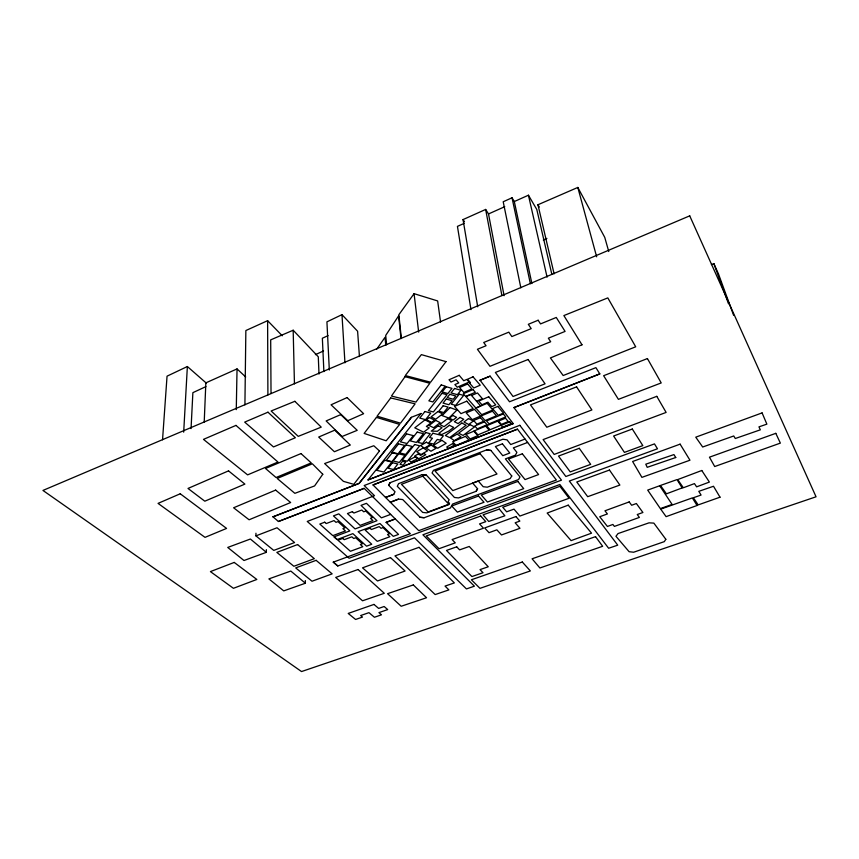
<?xml version="1.0" encoding="UTF-8"?>
<svg xmlns="http://www.w3.org/2000/svg" width="859" height="859" viewBox="0 0 859 859"><rect width="100%" height="100%" fill="white"/><g stroke="black" fill="none" stroke-linecap="round" stroke-linejoin="round"><path stroke-width="1.29" d="M255.939 535.876L277.049 527.759L294.573 542.544L273.763 550.404L255.939 535.876L255.95 533.235M244.912 404.857L245.857 330.543L267.611 320.675L282.267 335.783M236.268 409.636L237.041 368.908L205.849 382.856L204.206 422.284M191.052 428.587L192.878 392.66L205.902 386.614M183.686 432.152L187.369 366.525L167.043 376.167L162.544 439.776M388.73 485.356L389.975 482.683L388.73 485.356L395.022 491.756L393.766 494.333L385.53 497.468L393.766 494.333M511.771 476.026L490.876 450.427L486.591 449.891L433.451 470.324L432.066 473.008L454.411 497.468L458.534 497.919L476.101 491.316L477.572 488.76L472.622 483.102L478.259 480.986L483.177 486.709L487.3 487.193L510.192 478.592L511.771 475.972M476.111 491.369L477.572 488.814M376.671 349.237L385.036 337.308L385.777 345.211M440.56 322.061L437.65 300.94L414.07 293.671L398.844 314.738L401.357 338.532M411.397 417.345L359.116 483.413L272.947 516.85L359.105 483.37L411.397 417.291L421.017 413.49M367.996 479.913L513.21 423.562L368.006 479.966L421.007 413.437M359.438 356.517L357.602 331.252L341.979 314.662L326.925 321.846L329.319 370.014M328.063 335.633L322.361 338.253L323.886 371.593M315.393 354.649L323.542 350.944M543.307 240.026L546.893 238.405M477.711 306.813L463.044 219.582L485.646 209.446L488.513 213.945L504.083 295.679M531.893 283.556L514.305 201.532L512.028 197.795L503.202 201.758L520.833 287.797M464.118 223.404L457.439 226.379L470.968 309.637M514.305 201.532L528.435 195.218L536.789 209.478L551.843 274.332M488.513 213.945L504.748 206.686M554.109 273.849L537.949 204.753L577.806 187.445L604.747 237.352L608.752 251.515M319.011 374.019L318.281 356.764L293.177 330.232L270.692 339.863L271.025 393.551M471.548 395.473L477.464 392.939L482.393 398.705L476.498 401.217M475.811 407.982L480.6 405.953L470.753 394.56L465.922 396.633L481.663 414.682L492.83 409.99L487.139 403.333L475.907 408.089M711.392 264.583L713.84 263.584L718.478 273.924L733.607 315.274M490.113 376.145L480.041 380.269L490.113 376.145L509.527 401.765L595.899 367.641L599.829 373.923L513.94 407.617L565.877 476.498L654.461 443.888L657.479 448.785L569.334 481.04L617.728 545.164L608.634 548.246L559.853 484.519L422.907 534.781L474.383 586.171L466.448 588.93L414.489 537.809L337.802 565.974L333.313 562.13L337.802 565.974M513.929 407.574L599.807 373.869M272.947 516.796L278.423 521.499L364.173 488.341L410.323 533.718L333.313 562.13M373.021 484.981L517.472 429.167L556.364 480.009L418.784 530.658L373.021 484.927L517.472 429.167M278.423 521.499L364.173 488.341M389.986 482.737L502.88 439.228L507.068 439.872L510.718 444.543L525.032 439.067M422.123 474.619L398.576 483.649L397.298 486.323L422.682 512.415L426.794 512.855L448.795 504.609L449.504 503.331L448.065 501.785L449.16 499.777L426.408 475.113L422.123 474.619L426.418 475.167M527.609 442.439L513.338 447.883L516.903 452.371L515.454 455.141L505.403 458.899L519.974 476.928L518.546 479.558L452.586 504.05L450.427 507.98L424.185 517.719L420.105 517.301L402.721 499.562L398.512 499.1L390.33 502.257L398.522 499.154M390.62 514.391L381.417 517.848L366.439 503.32L361.027 505.382L376.972 520.715L355.078 528.929L338.79 513.865L333.464 515.894L349.828 530.905L334.076 536.821L337.157 539.559L352.866 533.632L366.578 546.206L371.743 544.252L358.106 531.667L379.936 523.496L393.293 536.349L398.533 534.405L386.131 522.358L395.29 518.933L386.131 522.412M266.344 552.337L243.988 560.508L227.732 547.441L250.398 539.023L266.344 552.337L266.344 549.663M305.385 583.229L283.738 590.885L268.878 578.902L290.804 571.052L305.385 583.229L305.31 580.566M420.105 517.301L424.185 517.719M486.602 449.933L490.886 450.47M187.369 366.525L206.461 383.243M334.076 536.821L337.157 539.559M237.041 368.908L245.685 376.961M480.031 380.215L513.22 423.616M463.044 219.582L464.504 221.794M537.949 204.753L539.28 207.051M713.84 263.584L728.529 303.818M577.806 187.445L596.651 256.798M528.435 195.218L547.086 277.146M512.028 197.795L530.368 283.771M485.646 209.446L501.903 295.603M414.07 293.671L418.666 332.1M400.981 338.349L398.597 315.876L385.723 335.407L386.593 344.631M341.979 314.662L344.953 362.809M293.177 330.232L294.444 383.876M267.611 320.675L267.901 394.947M665.832 539.291L664.318 541.632L633.652 552.23L629.11 551.703L615.946 536.284L618.04 533.568L649.028 522.841L653.849 523.11L665.832 539.291M322.78 474.265L314.587 485.926L294.862 493.334L277.189 478.463L312.354 463.796L322.78 474.265M405.029 376.682L391.436 396.053L415.971 402.087L429.854 383.264L405.029 376.682M390.705 397.932L377.101 416.185L400.487 423.176L415.122 403.848L390.705 397.932M446.004 361.639L430.595 382.212L405.287 375.566L421.361 354.627L446.004 361.639M376.435 417.388L364.119 433.408L386.163 440.774L399.66 424.41L376.435 417.388M379.474 450.954L353.79 484.336L343.396 481.341L324.627 463.549L373.783 445.735L379.474 450.954M425.699 432.549L418.065 442.406L422.553 443.512L430.209 433.677L425.699 432.549M441.225 384.95L428.856 400.842L432.861 401.937L445.273 386.099L441.225 384.95M384.714 460.274L376.843 470.345L383.909 472.053L391.822 462.024L384.714 460.274M398.555 443.856L391.983 452.253L398.071 453.767L404.675 445.402L398.555 443.856M406.608 433.892L400.412 441.827L407.08 443.523L413.319 435.631L406.608 433.892M392.198 452.768L386.346 460.252L391.962 461.627L397.846 454.175L392.198 452.768M424.915 411.515L419.761 418.097L425.581 419.654L430.756 413.093L424.915 411.515M432.925 433.226L429.575 437.521L432.431 438.23L428.759 442.911L433.612 444.103L437.295 439.432L439.991 440.098L443.362 435.846L432.925 433.226M446.261 386.754L442.181 391.951L447.883 393.551L451.974 388.365L446.261 386.754M441.988 393.336L428.416 410.613L433.376 411.955L447.002 394.743L441.988 393.336M398.726 453.799L393.089 460.95L399.285 462.475L404.965 455.356L398.726 453.799M406.017 444.898L399.693 452.908L405.706 454.411L412.073 446.433L406.017 444.898M392.499 462.69L388.139 468.209L393.497 469.508L397.889 464L392.499 462.69M417.216 432.098L410.269 440.871L416.411 442.439L423.38 433.698L417.216 432.098M449.772 394.324L447.206 397.567L453.262 399.242L455.839 396.02L449.772 394.324M454.572 388.461L451.039 392.907L457.385 394.678L460.929 390.254L454.572 388.461M446.261 399.048L443.04 403.096L448.903 404.718L452.135 400.681L446.261 399.048M443.169 405.749L438.809 411.225L443.738 412.556L448.108 407.102L443.169 405.749M414.672 444.532L402.323 460.005L407.316 461.24L419.707 445.821L414.672 444.532M402.517 461.283L400.036 464.386L403.215 465.17L405.706 462.067L402.517 461.283M459.243 394.184L451.222 404.181L455.614 405.394L463.656 395.43L459.243 394.184M450.062 407.574L442.106 415.595L448.924 418.065L456.913 410.097L450.062 407.574M424.99 419.911L414.779 427.825L423.637 432.184L429.264 427.868L426.365 426.429L430.95 422.886L424.99 419.911M429.393 417.538L426.504 419.772L431.658 422.349L434.536 420.126L429.393 417.538M437.972 411.525L431.1 416.851L435.749 419.192L442.621 413.898L437.972 411.525M435.706 420.395L429.092 425.484L433.58 427.718L440.184 422.649L435.706 420.395M438.23 425.796L431.261 431.121L437.371 431.272L442.052 427.707L438.23 425.796M447.603 418.601L439.808 424.561L444.039 426.676L451.823 420.749L447.603 418.601M452.843 415.455L449.343 418.129L453.09 420.03L456.591 417.367L452.843 415.455M449.44 425.291L438.863 433.323L441.505 434.633L448.731 431.121L453.638 427.417L449.44 425.291M460.027 417.41L454.4 421.694L458.094 423.573L463.731 419.31L460.027 417.41M461.852 423.058L445.359 435.513L449.644 437.639L466.136 425.248L461.852 423.058M468.52 418.548L463.924 422.016L468.746 424.486L473.33 421.028L468.52 418.548M470.034 424.636L458.631 433.194L463.087 435.438L474.501 426.923L470.034 424.636M426.429 442.192L420.599 445.596L424.4 448.151L430.219 444.769L426.429 442.192M441.913 440.345L433.365 445.338L437.661 448.258L446.197 443.298L441.913 440.345M423.208 447.936L416.733 451.705L421.039 454.572L427.503 450.825L423.208 447.936M431.111 445.037L426.064 447.969L430.95 451.254L435.975 448.344L431.111 445.037M418.387 453.874L414.693 456.022L418.784 458.717L425.785 454.669L423.927 453.434L420.609 455.356L418.387 453.874M457.181 434.096L450.492 437.972L454.271 440.603L460.939 436.759L457.181 434.096M452.618 443.609L446.701 447.024L448.656 448.366L454.572 444.962L452.618 443.609M415.273 456.816L408.723 460.188L411.096 461.992L417.646 458.642L415.273 456.816M347.1 397.577L331.059 404.793L347.788 420.695L363.615 413.694L347.1 397.577M473.03 376.811L467.532 379.238L470.453 382.599L469.465 383.028L473.792 387.989L480.235 385.176L473.03 376.811M459.2 375.329L449.021 379.764L451.007 382.04L456.086 379.839L458.749 382.91L454.883 384.585L457.192 387.226L469.111 382.072L466.834 379.41L463.742 380.741L459.2 375.329M340.712 414.618L326.141 420.931L342 436.522L357.215 430.327L340.712 414.618M228.526 470.872L188.003 488.449L204.807 501.194L244.89 484.1L228.526 470.872M180.24 493.775L158.045 503.385L205.022 537.358L226.583 528.414L180.24 493.775M467.661 384.005L459.533 387.516L463.817 392.434L471.913 388.955L467.661 384.005M235.967 425.398L203.486 439.368L247.596 474.877L277.972 462.045L235.967 425.398M488.728 396.772L478.721 401.089L481.942 404.761L487.901 402.195L491.735 406.608L495.75 404.89L488.728 396.772M334.774 430.155L318.689 437.048L334.409 451.737L350.3 445.037L334.774 430.155M472.998 389.567L463.334 393.723L465.696 396.439L475.338 392.305L472.998 389.567M267.976 412.191L244.686 422.113L273.495 446.938L295.367 437.736L267.976 412.191M466.748 401.174L454.497 406.393L460.982 413.651L473.148 408.487L466.748 401.174M689.723 215.845L42.95 490.435L301.53 671.555L816.05 496.792L689.723 215.845M474.544 409.367L466.212 412.889L472.203 419.632L480.482 416.153L474.544 409.367M465.492 436.351L452.618 441.784L456.108 445.445L468.928 440.044L465.492 436.351M275.632 490.102L233.605 507.776L249.089 519.77L290.664 502.526L275.632 490.102M497.78 406.404L492.529 408.616L498.241 415.316L503.46 413.136L497.78 406.404M492.475 411.193L481.104 415.971L485.099 420.545L496.427 415.81L492.475 411.193M300.994 453.573L265.506 468.466L276.04 477.518L311.237 462.904L300.994 453.573M480.428 417.657L473.642 420.502L476.874 424.142L483.638 421.329L480.428 417.657M503.299 413.931L486.516 420.953L489.072 423.874L505.801 416.894L503.299 413.931M484.551 421.866L474.759 425.967L477.314 428.834L487.085 424.754L484.551 421.866M581.994 344.803L550.426 357.945L563.16 375.523L635.703 346.8L607.818 297.89L563.869 315.575L581.994 344.803M473.814 431.197L466.04 434.439L470.098 438.895L477.84 435.685L473.814 431.197M485.657 426.139L474.34 430.853L477.937 434.869L489.222 430.187L485.657 426.139M497.737 421.114L486.591 425.763L490.059 429.725L501.173 425.119L497.737 421.114M505.479 418.215L498.553 421.103L501.377 424.389L508.281 421.522L505.479 418.215M509.731 421.876L501.173 425.43L502.698 427.202L511.234 423.659L509.731 421.876M538.142 320.246L528.317 324.305L531.195 328.621L511.857 336.556L508.807 332.154L483.714 342.494L486.065 345.737L477.421 349.28L489.995 366.31L550.683 341.742L548.353 338.199L565.082 331.413L556.267 317.454L540.547 323.907L538.142 320.246M294.852 401.314L271.133 410.989L298.234 436.372L321.234 427.138L294.852 401.314M528.102 359.502L495.375 372.452L513.038 396.493L545.068 383.823L528.102 359.502M647.428 358.568L603.63 375.705L618.416 399.349L661.215 382.931L647.428 358.568M576.582 386.861L530.486 404.89L546.807 427.234L591.883 409.947L576.582 386.861M519.813 425.302L364.184 485.518L374.513 495.697L307.243 521.445L349.076 558.243L561.475 480.16L519.813 425.302M502.461 443.802L495.396 446.562L502.773 455.689L509.784 453.026L502.472 443.856M234.228 562.43L210.412 571.6L233.433 588.308L256.841 579.46L234.228 562.43M480.095 453.735L435.03 471.011L452.811 490.607L496.985 473.996L480.095 453.735M422.735 476.154L401.454 484.304L428.136 511.964L448.838 504.254L422.735 476.154M324.691 522.208L319.806 524.065L332.83 535.651L345.404 530.926L342.902 528.661L344.878 527.92L337.941 521.596L335.966 522.347L334.033 520.586L326.195 523.571L324.691 522.208M352.405 511.663L347.444 513.553L360.146 525.386L372.913 520.586L370.487 518.267L372.484 517.515L365.73 511.051L363.711 511.814L361.832 510.021L353.876 513.048L352.405 511.663M656.791 396.332L543.113 439.593L554.184 454.432L666.122 412.417L656.791 396.332M522.347 453.799L508.517 459.039L525.053 479.59L538.604 474.565L522.347 453.799M701.792 470.496L677.697 479.59L683.345 487.762L694.437 483.606L696.617 486.838L709.373 482.071L701.792 470.496M297.59 544.563L276.834 552.391L293.864 566.274L314.33 558.683L297.59 544.563M579.267 448.301L558.511 456.075L570.236 471.892L590.681 464.354L579.267 448.301M632.31 429.017L613.616 436.018L624.418 452.392L642.822 445.606L632.31 429.017M342.73 538.4L337.931 540.193L350.408 551.285L362.777 546.721L360.383 544.542L362.326 543.822L355.68 537.766L353.725 538.496L351.879 536.811L344.18 539.688L342.73 538.4M369.993 528.199L365.118 530.024L377.273 541.363L389.836 536.725L387.506 534.502L389.471 533.772L383.007 527.576L381.031 528.317L379.227 526.599L371.399 529.52L369.993 528.199M568.239 505.156L547.162 513.048L571.085 540.622L591.529 533.171L568.239 505.156M682.153 487.923L666.423 493.828L660.474 485.453L677.01 479.601L682.153 487.923M478.517 496.04L451.716 506.005L457.385 512.114L484.014 502.279L478.517 496.04M517.827 481.427L481.298 495.009L487.45 502.032L523.711 488.642L517.827 481.427M316.123 560.336L295.7 567.906L312.01 581.221L332.154 573.866L316.123 560.336M559.939 486.323L502.74 507.261L506.649 511.803L513.993 509.14L519.878 516.066L569.087 498.263L559.939 486.323M480.707 516.001L426.247 535.93L439.013 548.718L455.27 542.845L452.113 539.57L483.477 528.221L479.537 523.915L485.797 521.649L480.707 516.001M762.094 412.9L695.758 437.177L702.683 447.013L733.736 435.975L735.293 438.509L760.333 429.833L758.948 426.869L766.872 424.142L762.094 412.9M609.471 470.045L576.776 482.006L587.696 496.685L619.865 485.067L609.471 470.045M680.113 444.146L632.621 461.508L641.909 477.368L689.96 460.22L680.113 444.146M390.491 557.598L362.53 567.831L377.52 580.952L405.083 571.02L390.491 557.598M515.905 516.549L484.669 527.941L489.029 532.677L496.867 529.831L501.506 534.953L519.963 528.296L515.153 522.787L519.845 521.091L515.905 516.549M629.196 501.924L604.951 510.794L607.399 513.94L599.754 516.731L607.41 526.449L612.886 524.462L614.41 526.406L639.375 517.408L637.26 514.53L642.908 512.49L636.369 503.524L631.655 505.253L629.196 501.924M659.68 485.754L647.697 490.102L660.356 508.603L672.103 504.416L659.68 485.754M775.806 433.333L709.459 457.181L714.699 466.534L780.359 443.115L775.806 433.333M697.057 505.5L666.101 516.646L660.721 509.14L692.343 497.909L697.057 505.5M419.02 547.344L394.968 555.88L435.169 594.578L448.881 589.897L445.037 586.096L454.357 582.907L419.02 547.344M456.698 546.818L446.487 550.447L471.913 576.561L483.005 572.717L480.041 569.614L488.256 566.768L469.229 546.474L459.619 549.867L456.698 546.818M358.053 569.517L335.708 577.431L362.552 600.785L384.306 593.29L358.053 569.517M720.014 497.189L698.184 504.909L693.385 497.737L701.073 495.052L698.796 491.348L713.496 486.258L720.014 497.189M499.347 509.076L483.08 514.82L488.717 521.456L504.867 515.787L499.347 509.076M373.976 604.425L348.206 613.433L355.594 619.468L362.487 617.073L360.651 615.549L368.951 612.66L374.427 617.256L381.482 614.808L378.926 612.617L387.71 609.579L384.145 606.508L378.647 608.419L373.976 604.425M522.304 562.001L471.408 579.771L479.977 588.351L530.357 570.934L522.304 562.001M595.534 536.65L532.086 558.79L539.892 567.982L602.653 546.292L595.534 536.65M675.754 457.514L647.214 467.328L645.785 464.182L673.928 454.594L675.754 457.514M413.329 584.915L387.57 593.687L401.185 606.261L426.547 597.746L413.329 584.915"/></g></svg>
